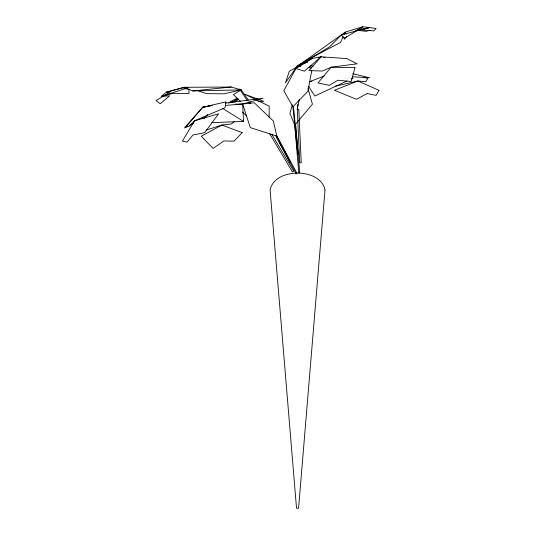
<?xml version="1.0" encoding="UTF-8"?>
<svg xmlns="http://www.w3.org/2000/svg" width="535" height="535" viewBox="0 0 535 535"><rect width="100%" height="100%" fill="white"/><g stroke="black" fill="none" stroke-linecap="round" stroke-linejoin="round"><path stroke-width="0.8" d="M269.118 117.319L269.205 106.151L244.776 94.213L263.829 101.376L258.171 101.336M297.801 104.405L297.273 109.294L299.714 162.78L301.232 162.827L298.791 109.347L297.273 109.294L299.279 99.63M344.507 37.651L344.319 39.215L346.68 36.487M344.975 33.745L345.162 32.18L362.777 26.75L376.085 28.408L373.851 30.916L361.72 29.84L369.431 27.579L357.487 30.214L344.212 38.473L341.417 34.855L329.42 46.98L298.891 65.223L300.443 64.668M311.778 70.52L307.913 91.291L292.912 106.759L297.707 154.02L298.296 154.347L293.494 107.08L292.912 106.759L283.811 90.743L297.386 65.858L312.179 58.469L321.08 56.804L346.767 58.562L357.146 63.812L331.105 67.229L322.572 71.028L308.942 70.613L321.08 56.804L318.786 57.68M292.277 104.786L289.95 113.42L294.778 125.177L298.737 172.598L299.727 172.845L295.775 125.424L294.778 125.177L312.427 104.151L307.973 88.436M290.338 161.777L290.104 162.566L279.283 141.962M343.156 36.594L340.474 42.486L306.227 60.522L298.891 65.223L345.162 32.18L346.64 34.113M344.159 34.387L345.162 32.18M203.949 118.81L207.754 114.483M201.254 118.783L203.079 117.085M228.773 103.242L230.558 101.603L236.951 98.279M321.08 56.804L304.388 71.182L295.975 68.574L312.179 58.469L289.301 71.342L285.483 82.758L297.386 65.858L307.324 62.06M188.026 87.479L184.187 87.305L166.392 92.207L170.478 91.759L156.059 100.613L160.219 103.743L169.628 95.832L161.222 96.414L166.392 92.207L184.187 87.305L231.24 87.031L241.145 89.887L248.34 99.985M235.226 101.964L238.409 99.376M234.47 121.498L231.267 123.993L221.858 125.023L206.229 130.079M232.384 102.299L237.888 98.707M231.454 102.613L237.761 98.634M354.116 31.692L362.777 26.75L359.493 30.535L366.014 31.358L369.886 30.227M187.257 126.581L184.388 128.012L202.698 107.241L225.971 101.877L225.054 107.722L194.553 120.803L188.728 126.574L185.999 126.929L202.698 107.241L212.415 105.375M189.403 125.504L193.697 123.358M346.961 80.999L314.807 96.032L308.621 86.382M351.448 78.899L352.946 78.197M309.504 81.741L324.183 76.07M302.77 63.832L307.431 62.174M163.59 95.651L187.217 88.021M310.4 81.688L311.999 81.186M341.417 34.855L369.431 27.579M161.222 96.414L173.173 93.337L189.029 93.525L188.855 89.017M335.258 86.242L357.895 80.986L365.753 81.715L367.799 78.371L363.813 77.254M212.502 105.435L202.698 107.241L205.193 107.04M225.576 103.074L263.093 98.206L242.636 104.011L225.161 105.428M182.382 87.6L187.344 89.251L184.187 87.305L192.781 90.937L231.24 87.031M211.827 122.662L243.539 121.385L242.636 104.011L254.299 102.787L273.358 121.044L276.816 136.091L296.985 173.327M192.781 90.937L241.145 89.887L233.387 94.641L240.516 101.362M235.273 104.178L242.636 104.011L250.286 127.618L276.816 136.091L276.053 136.679L296.223 173.915M236.243 101.543L230.558 101.603L234.711 101.944M300.724 65.905L297.386 65.858L300.683 66.36M309.899 66.039L313.236 66.093M352.331 76.793L369.611 77.749L352.746 73.736M308.1 67.497L311.397 67.999M323.474 57.205L325.066 57.472M196.505 90.188L206.53 93.665L224.038 93.799L241.145 89.887L239.64 89.057L247.177 100.54M222.707 108.471L243.539 121.385M242.449 112.082L246.709 116.082M248.193 101.857L249.725 103.83M249.778 102.004L250.741 103.349M271.66 134.098L293.688 171.113L292.438 171.962L269.56 133.529M276.428 135.288L288.405 158.099M289.181 159.57L289.957 161.042M275.806 135.342L277.351 138.284M325.019 190.019L298.584 508.25L296.53 508.25L270.095 190.019C274.448 167.448 320.666 167.448 325.019 190.019M354.959 67.677L351.181 81.541L337.886 80.243L329.333 85.353L317.957 82.965L331.105 67.229L354.959 67.677M378.94 90.321L376.085 95.37L367.237 93.518L356.551 99.303L334.375 90.295L357.895 80.986L378.94 90.321M194.553 120.803L182.442 141.053L186.983 142.183L193.028 134.96L204.651 132.72L218.568 113.815L194.553 120.803M242.161 132.647L234.056 141.113L223.871 140.966L213.111 148.449L201.254 136.251L221.858 125.023L242.161 132.647"/></g></svg>
